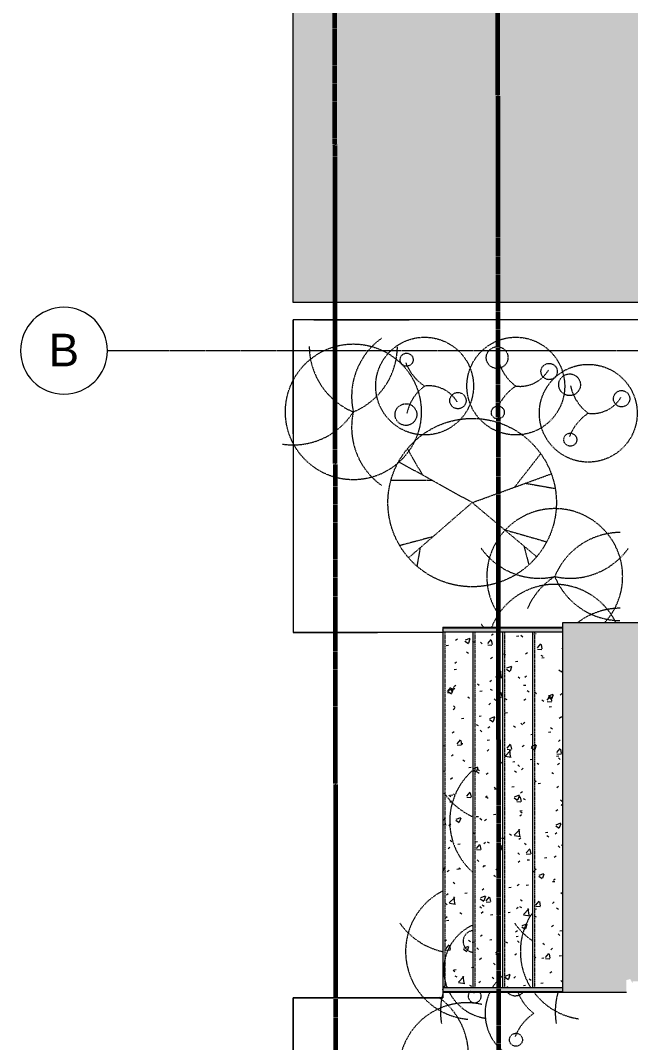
# Model space of a CAD drawing. Header units: inches. Extents: x -4105 to -1989, y 10980 to 12341.
# Drawn here: x -4104.6 to -3880, y 11280.5 to 11656.8 of the extents above; entities that cross this region are included whole.
import ezdxf

# ---------------------------------------------------------------- set-up
doc = ezdxf.new("R2010")
doc.units = ezdxf.units.IN
doc.header["$MEASUREMENT"] = 0
for name, pattern in [('Dash', [0.25, 0.125, -0.125]), ('Double Dash 3_8_', [1, 0.375, -0.125, 0.125, -0.125, 0.125, -0.125]), ('Grid Line 1_2_', [0.875, 0.5, -0.125, 0.125, -0.125]), ('Overhead 1_16_', [0.101562, 0.0625, -0.039062])]:
    doc.linetypes.add(name, pattern=pattern)
for name, color, linetype, lineweight in [('0-1', 7, 'Continuous', 5), ('0-2', 250, 'Continuous', 18), ('0-3', 7, 'Continuous', 9), ('0-4', 130, 'Double Dash 3_8_', 60), ('0-5', 155, 'Continuous', 5), ('A-DETL-GENF-HDLN-1', 253, 'Dash', 9), ('A-FLOR-1', 9, 'Continuous', 5), ('A-FLOR-2', 250, 'Continuous', 18), ('A-FLOR-HRAL-1', 7, 'Continuous', 9), ('A-FLOR-HRAL-2', 27, 'Continuous', 9), ('C-PROP-LINE-1', 130, 'Double Dash 3_8_', 60), ('C-TOPO', 7, 'Continuous', 9), ('S-GRID-1', 1, 'Grid Line 1_2_', 9), ('S-GRID-IDEN', 1, 'Continuous', 9), ('S-GRID-IDEN-1', 165, 'Continuous', 9), ('S-STRS-1', 7, 'Continuous', 9), ('S-STRS-2', 251, 'Continuous', 9), ('S-STRS-3', 7, 'Overhead 1_16_', 9)]:
    doc.layers.add(name, color=color, linetype=linetype, lineweight=lineweight)
doc.styles.add('Arial', font='arial.ttf', dxfattribs={"height": 12})
pattern_1 = [(50, (0, 0), (18.362056, -1.606828), [1.92, -21.12]), (355, (0, 0), (-3.552257, 19.255874), [1.536, -16.896]), (100.451, (1.53, -0.134), (14.81021, 17.649286), [1.632, -17.949]), (46.184, (0, 5.12), (27.32125, -4.237615), [2.88, -31.68]), (96.636, (2.277, 4.767), (23.927535, 24.937167), [2.448, -26.924]), (351.184, (0, 5.12), (23.927645, 24.937426), [2.304, -25.344]), (21, (2.56, 3.84), (15.28081, -10.307465), [1.92, -21.12]), (326, (2.56, 3.84), (6.22856, 18.563735), [1.536, -16.896]), (71.451, (3.833, 2.981), (21.509846, 8.25628), [1.632, -17.949]), (37.5, (0, 0), (0.3110953, 8.5225365), [0.845, -15.846, 0.845, -16.307, -16.96]), (37.5, (0, 0), (0.3110953, 8.5225365), [-33.843, 0.845, -16.115]), (7.5, (0, 0), (6.7346365, 10.0974314), [0.845, -8.934, 0.845, -15.462, -6.464]), (7.5, (0, 0), (6.7346365, 10.0974314), [-26.086, 0.845, -5.619]), (327.5, (-5.709, 0), (13.6661073, -0.5771864), [0.845, -5.555, 0.845, -19.123, -26.496]), (327.5, (-5.709, 0), (13.6661073, -0.5771864), [-26.368, 0.845, -25.651]), (317.5, (-8.269, 0), (14.929853, 2.562859), [0.845, -7.475, 0.845, -12.416, -18.816]), (317.5, (-8.269, 0), (14.929853, 2.562859), [-21.581, 0.845, -17.971])]

# ---------------------------------------------------------------- blocks, each defined once
blk = doc.blocks.new('fraser photina 26748 - fraser photina 26748-1276661-ENLARGED FLOOR PLAN - 1ST FLOOR PLAN - EAST')
at = {"layer": 'A-DETL-GENF-HDLN-1'}
for p, q in [((-12.58, 14.47), (-15.84, 26.65)), ((0, 0), (15.03, 27.11)), ((8.17, 14.74), (8.17, 29.9)), ((0, 0), (-20.34, 23.4)), ((10.08, 18.19), (19.84, 23.82)), ((-16.64, 19.14), (-23.4, 20.34)), ((0, 0), (-19.93, -23.75)), ((0, 0), (10.6, -29.13)), ((-9.96, -11.87), (-14.43, -27.44)), ((5.68, -15.61), (18, -25.24)), ((-15.96, -19.02), (-22.91, -20.88)), ((7.13, -19.6), (5.2, -30.56))]:
    blk.add_line(p, q, dxfattribs=at)
blk.add_circle((0, 0), 31, dxfattribs=at)
blk = doc.blocks.new('hydrangea 26752 - hydrangea 26752-1276662-ENLARGED FLOOR PLAN - 1ST FLOOR PLAN - EAST')
at = {"layer": 'A-DETL-GENF-HDLN-1'}
for centre, radius in [((0, 0), 18), ((-10.49, 6.87), 4), ((9.72, 6.62), 2.39), ((-5.36, -12.26), 3)]:
    blk.add_circle(centre, radius, dxfattribs=at)
for centre, radius, start, end in [((-13.57, -9.88), 16.78, 36.0514, 77.9486), ((15.36, -10.23), 18.46, 111.6663, 146.3337), ((-12.13, -1.52), 12.23, 300.9755, 7.1395)]:
    blk.add_arc(centre, radius, start, end, dxfattribs=at)
blk = doc.blocks.new('fountain grass 26747 - fountain grass 26747-V61-ENLARGED FLOOR PLAN - 1ST FLOOR PLAN - EAST')
at = {"layer": 'A-DETL-GENF-HDLN-1'}
blk.add_circle((0, 0), 25, dxfattribs=at)
for centre, start, end in [((-25.61, 5.7), 347.4534, 54.5466), ((22.14, -14.08), 81.4325, 147.5466), ((10.02, -24.25), 112.4534, 179.5466), ((-25.61, -5.7), 305.4534, 12.5466), ((-10.02, -24.25), 0.4534, 67.5466)]:
    blk.add_arc(centre, 26.24, start, end, dxfattribs=at)
blk = doc.blocks.new('hydrangea 26752 - hydrangea 26752-1289253-ENLARGED FLOOR PLAN - 1ST FLOOR PLAN - EAST')
at = {"layer": 'A-DETL-GENF-HDLN-1'}
for centre, radius in [((0, 0), 18), ((-5.36, 12.26), 3), ((-10.49, -6.87), 4), ((9.72, -6.62), 2.39)]:
    blk.add_circle(centre, radius, dxfattribs=at)
for centre, radius, start, end in [((-12.13, 1.52), 12.23, 352.8605, 59.0245), ((-13.57, 9.88), 16.78, 282.0514, 323.9486), ((15.36, 10.23), 18.46, 213.6663, 248.3337)]:
    blk.add_arc(centre, radius, start, end, dxfattribs=at)
blk = doc.blocks.new('fountain grass 26747 - fountain grass 26747-V108-ENLARGED FLOOR PLAN - 1ST FLOOR PLAN - EAST')
at = {"layer": 'A-DETL-GENF-HDLN-1'}
for centre, radius, start, end in [((-25.61, 5.7), 26.24, 347.4534, 54.5466), ((0, 0), 25, 46.9244, 306.1112), ((10.02, 24.25), 26.24, 180.4534, 247.5466), ((-10.02, 24.25), 26.24, 292.4534, 359.5466), ((-25.61, -5.7), 26.24, 305.4534, 12.5466), ((22.14, 14.08), 26.24, 212.4534, 246.8543)]:
    blk.add_arc(centre, radius, start, end, dxfattribs=at)
blk = doc.blocks.new('fountain grass 26747 - fountain grass 26747-V109-ENLARGED FLOOR PLAN - 1ST FLOOR PLAN - EAST')
at = {"layer": 'A-DETL-GENF-HDLN-1'}
for centre, radius, start, end in [((10.02, 24.25), 26.24, 180.4534, 217.2325), ((0, 0), 25, 115.7261, 248.3371), ((-25.61, -5.7), 26.24, 305.4534, 308.7903)]:
    blk.add_arc(centre, radius, start, end, dxfattribs=at)
blk = doc.blocks.new('fountain grass 26747 - fountain grass 26747-V110-ENLARGED FLOOR PLAN - 1ST FLOOR PLAN - EAST')
at = {"layer": 'A-DETL-GENF-HDLN-1'}
for centre, radius, start, end in [((0, 0), 25, 221.3704, 318.4763), ((-25.61, -5.7), 26.24, 305.4534, 335.579)]:
    blk.add_arc(centre, radius, start, end, dxfattribs=at)
blk = doc.blocks.new('hydrangea 26752 - hydrangea 26752-V126-ENLARGED FLOOR PLAN - 1ST FLOOR PLAN - EAST')
at = {"layer": 'A-DETL-GENF-HDLN-1'}
for centre, radius, start, end in [((0, 0), 18, 296.3165, 352.6031), ((0, 0), 18, 204.159, 291.1888), ((-10.49, -6.87), 4, 186.8488, 337), ((-10.49, -6.87), 4, 337, 353.1537), ((9.72, -6.62), 2.39, 221.4541, 19), ((9.72, -6.62), 2.39, 19, 128.9565), ((15.36, 10.23), 18.46, 247.2262, 248.3337)]:
    blk.add_arc(centre, radius, start, end, dxfattribs=at)
blk = doc.blocks.new('hydrangea 26752 - hydrangea 26752-V127-ENLARGED FLOOR PLAN - 1ST FLOOR PLAN - EAST')
at = {"layer": 'A-DETL-GENF-HDLN-1'}
blk.add_circle((9.72, -6.62), 2.39, dxfattribs=at)
for centre, radius, start, end in [((-13.57, 9.88), 16.78, 290.2307, 323.9486), ((15.36, 10.23), 18.46, 213.6663, 248.3337), ((0, 0), 18, 243.5294, 347.2752), ((-10.49, -6.87), 4, 337, 46.9422), ((-10.49, -6.87), 4, 312.9371, 337), ((0, 0), 18, 219.9282, 237.8813)]:
    blk.add_arc(centre, radius, start, end, dxfattribs=at)
blk = doc.blocks.new('fountain grass 26747 - fountain grass 26747-V128-ENLARGED FLOOR PLAN - 1ST FLOOR PLAN - EAST')
at = {"layer": 'A-DETL-GENF-HDLN-1'}
for centre, radius, start, end in [((0, 0), 25, 306.8761, 351.8866), ((22.14, 14.08), 26.24, 254.1214, 279.5466), ((0, 0), 25, 235.4315, 302.0013), ((-25.61, -5.7), 26.24, 305.4534, 325.5133)]:
    blk.add_arc(centre, radius, start, end, dxfattribs=at)
blk = doc.blocks.new('fountain grass 26747 - fountain grass 26747-V129-ENLARGED FLOOR PLAN - 1ST FLOOR PLAN - EAST')
at = {"layer": 'A-DETL-GENF-HDLN-1'}
for centre, radius, start, end in [((0, 0), 25, 206.9434, 355.0633), ((22.14, 14.08), 26.24, 254.1214, 279.5466), ((-25.61, -5.7), 26.24, 305.4534, 347.6924)]:
    blk.add_arc(centre, radius, start, end, dxfattribs=at)
blk = doc.blocks.new('fountain grass 26747 - fountain grass 26747-V187-ENLARGED FLOOR PLAN - 1ST FLOOR PLAN - EAST')
at = {"layer": 'A-DETL-GENF-HDLN-1'}
for centre, radius, start, end in [((-25.61, 5.7), 26.24, 347.4534, 54.5466), ((0, 0), 25, 77.2836, 262.602), ((10.02, -24.25), 26.24, 112.4534, 179.5466), ((-25.61, -5.7), 26.24, 305.4534, 325.8485)]:
    blk.add_arc(centre, radius, start, end, dxfattribs=at)
blk = doc.blocks.new('CTR  - Topography_rvt-1-ENLARGED FLOOR PLAN - 1ST FLOOR PLAN - EAST')
at = {"layer": 'C-TOPO'}
for p, q in [((-4004.25, 11571.67), (-4004.25, 11748.18)), ((-4004.25, 11552.9), (-4004.25, 11571.67)), ((-3998.55, 11552.9), (-4004.25, 11552.9)), ((-3991.66, 11552.9), (-3998.55, 11552.9)), ((-3965.48, 11552.9), (-3991.66, 11552.9)), ((-3957.99, 11552.9), (-3965.48, 11552.9)), ((-3911.85, 11552.9), (-3957.99, 11552.9)), ((-3899.64, 11552.9), (-3911.85, 11552.9)), ((-3855.51, 11552.9), (-3899.64, 11552.9)), ((-4004.23, 11522.73), (-4004.23, 11546.59)), ((-3996.64, 11546.59), (-4004.23, 11546.59)), ((-3996.64, 11546.59), (-4004.23, 11546.59)), ((-4004.23, 11546.59), (-4004.23, 11522.73)), ((-3996.64, 11546.59), (-3969.35, 11546.59)), ((-3969.35, 11546.59), (-3996.64, 11546.59)), ((-3969.35, 11546.59), (-3961.54, 11546.59)), ((-3961.54, 11546.59), (-3969.35, 11546.59)), ((-3913.45, 11546.59), (-3961.54, 11546.59)), ((-3913.45, 11546.59), (-3961.54, 11546.59)), ((-3858.53, 11546.59), (-3913.45, 11546.59)), ((-3858.53, 11546.59), (-3913.45, 11546.59)), ((-4004.23, 11522.73), (-4004.23, 11504.65)), ((-4004.23, 11504.65), (-4004.23, 11522.73)), ((-4004.23, 11504.65), (-4004.23, 11431.39)), ((-4004.23, 11504.65), (-4004.23, 11431.39)), ((-3973.21, 11431.39), (-4004.23, 11431.39)), ((-4004.23, 11431.39), (-3973.21, 11431.39)), ((-3949.12, 11431.39), (-3973.21, 11431.39)), ((-3949.12, 11431.39), (-3973.21, 11431.39)), ((-3949.12, 11299.01), (-3949.12, 11296.99)), ((-3949.12, 11299.01), (-3949.12, 11296.99)), ((-3965.4, 11296.99), (-4004.23, 11296.99)), ((-4004.23, 11242.03), (-4004.23, 11296.99)), ((-4004.23, 11296.99), (-3965.4, 11296.99)), ((-4004.23, 11296.99), (-4004.23, 11242.03)), ((-3949.12, 11296.99), (-3965.4, 11296.99)), ((-3965.4, 11296.99), (-3949.12, 11296.99))]:
    blk.add_line(p, q, dxfattribs=at)
at = {"layer": '0-3'}
for name, p, rotation in [('fountain grass 26747 - fountain grass 26747-V61-ENLARGED FLOOR PLAN - 1ST FLOOR PLAN - EAST', (-3982.06, 11512.67), 180), ('hydrangea 26752 - hydrangea 26752-1276662-ENLARGED FLOOR PLAN - 1ST FLOOR PLAN - EAST', (-3955.83, 11522.17), 89.99999999999982), ('hydrangea 26752 - hydrangea 26752-1289253-ENLARGED FLOOR PLAN - 1ST FLOOR PLAN - EAST', (-3922.27, 11522.17), 270), ('hydrangea 26752 - hydrangea 26752-1289253-ENLARGED FLOOR PLAN - 1ST FLOOR PLAN - EAST', (-3895.6, 11512.17), 270), ('fraser photina 26748 - fraser photina 26748-1276661-ENLARGED FLOOR PLAN - 1ST FLOOR PLAN - EAST', (-3938.33, 11479.27), 89.99999999999982), ('fountain grass 26747 - fountain grass 26747-V108-ENLARGED FLOOR PLAN - 1ST FLOOR PLAN - EAST', (-3907.94, 11452.05), 270), ('fountain grass 26747 - fountain grass 26747-V109-ENLARGED FLOOR PLAN - 1ST FLOOR PLAN - EAST', (-3907.94, 11424.17), 270), ('fountain grass 26747 - fountain grass 26747-V110-ENLARGED FLOOR PLAN - 1ST FLOOR PLAN - EAST', (-3921.6, 11361.93), 270), ('fountain grass 26747 - fountain grass 26747-V129-ENLARGED FLOOR PLAN - 1ST FLOOR PLAN - EAST', (-3937.83, 11313.98), 270), ('fountain grass 26747 - fountain grass 26747-V128-ENLARGED FLOOR PLAN - 1ST FLOOR PLAN - EAST', (-3895.6, 11313.98), 270), ('hydrangea 26752 - hydrangea 26752-V126-ENLARGED FLOOR PLAN - 1ST FLOOR PLAN - EAST', (-3930.78, 11307.24), 270), ('hydrangea 26752 - hydrangea 26752-V127-ENLARGED FLOOR PLAN - 1ST FLOOR PLAN - EAST', (-3915.6, 11291.23), 270)]:
    blk.add_blockref(name, p, dxfattribs=dict(at, rotation=rotation))
blk.add_blockref('fountain grass 26747 - fountain grass 26747-V187-ENLARGED FLOOR PLAN - 1ST FLOOR PLAN - EAST', (-3940.32, 11270.13), dxfattribs=at)
blk = doc.blocks.new('Top Rail Type - Top Rail_Internal_-1935829-ENLARGED FLOOR PLAN - 1ST FLOOR PLAN - EAST')
at = {"layer": 'A-FLOR-HRAL-2'}
blk.add_hatch(color=256, dxfattribs=at).paths.add_polyline_path([(-3927.12, 11299.93), (-3905.12, 11299.93), (-3905.12, 11300.09), (-3949.12, 11300.09), (-3949.12, 11299.93), (-3930.99, 11299.93)], flags=0)
at = {"layer": 'A-FLOR-HRAL-1', "flags": 128}
for points in [[(-3949.12, 11299.93), (-3949.12, 11300.01), (-3949.12, 11300.1)], [(-3905.12, 11300.1), (-3905.12, 11300.01), (-3905.12, 11299.93)]]:
    blk.add_lwpolyline(points, dxfattribs=at)
blk = doc.blocks.new('Top Rail Type - Top Rail_Internal_-V219-ENLARGED FLOOR PLAN - 1ST FLOOR PLAN - EAST')
at = {"layer": 'A-FLOR-HRAL-2'}
h = blk.add_hatch(color=256, dxfattribs=at)
h.paths.add_polyline_path([(-3905.12, 11299.26), (-3905.12, 11299.93), (-3949.12, 11299.93), (-3949.12, 11299.26), (-3908.11, 11299.26)], flags=0)
h.paths.add_polyline_path([(-3949.12, 11300.09), (-3905.12, 11300.09), (-3905.12, 11300.76), (-3949.12, 11300.76)], flags=0)
at = {"layer": 'A-FLOR-HRAL-1'}
for p, q in [((-3949.12, 11300.76), (-3949.12, 11299.26)), ((-3949.12, 11300.76), (-3905.12, 11300.76)), ((-3905.12, 11300.76), (-3905.12, 11299.26)), ((-3949.12, 11299.26), (-3905.12, 11299.26))]:
    blk.add_line(p, q, dxfattribs=at)
blk = doc.blocks.new('Top Rail Type - Top Rail_Internal_-1935840-ENLARGED FLOOR PLAN - 1ST FLOOR PLAN - EAST')
at = {"layer": 'A-FLOR-HRAL-2'}
blk.add_hatch(color=256, dxfattribs=at).paths.add_polyline_path([(-3927.12, 11432.31), (-3905.12, 11432.31), (-3905.12, 11432.47), (-3949.12, 11432.47), (-3949.12, 11432.31), (-3930.99, 11432.31)], flags=0)
at = {"layer": 'A-FLOR-HRAL-1', "flags": 128}
for points in [[(-3949.12, 11432.31), (-3949.12, 11432.39), (-3949.12, 11432.47)], [(-3905.12, 11432.47), (-3905.12, 11432.39), (-3905.12, 11432.31)]]:
    blk.add_lwpolyline(points, dxfattribs=at)
blk = doc.blocks.new('Top Rail Type - Top Rail_Internal_-V220-ENLARGED FLOOR PLAN - 1ST FLOOR PLAN - EAST')
at = {"layer": 'A-FLOR-HRAL-2'}
h = blk.add_hatch(color=256, dxfattribs=at)
h.paths.add_polyline_path([(-3938.12, 11431.64), (-3905.12, 11431.64), (-3905.12, 11432.31), (-3949.12, 11432.31), (-3949.12, 11431.64), (-3948.24, 11431.64)], flags=0)
h.paths.add_polyline_path([(-3906, 11432.47), (-3905.12, 11432.47), (-3905.12, 11433.14), (-3949.12, 11433.14), (-3949.12, 11432.47), (-3908.11, 11432.47)], flags=0)
at = {"layer": 'A-FLOR-HRAL-1'}
for p, q in [((-3949.12, 11433.14), (-3949.12, 11431.64)), ((-3949.12, 11433.14), (-3905.12, 11433.14)), ((-3905.12, 11433.14), (-3905.12, 11431.64)), ((-3949.12, 11431.64), (-3905.12, 11431.64))]:
    blk.add_line(p, q, dxfattribs=at)
blk = doc.blocks.new('Family - ___-1878357-ENLARGED FLOOR PLAN - 1ST FLOOR PLAN - EAST')
at = {"layer": 'C-PROP-LINE-1'}
for p, q in [((-3989.59, 12244.26), (-3988.34, 11044.23)), ((-3929.52, 12184.69), (-3928.34, 11044.23))]:
    blk.add_line(p, q, dxfattribs=at)
blk = doc.blocks.new('Grid - Grid Head - Circle-50561-ENLARGED FLOOR PLAN - 1ST FLOOR PLAN - EAST')
at = {"layer": 'S-GRID-IDEN-1'}
for start, end in [(360, 180), (180, 360)]:
    blk.add_arc((0, 0), 0.25, start, end, dxfattribs=at)
blk = doc.blocks.new('CTR - 1st Phase - Shell_rvt-1-ENLARGED FLOOR PLAN - 1ST FLOOR PLAN - EAST')
at = {"layer": 'A-FLOR-1'}
blk.add_hatch(color=256, dxfattribs=at).paths.add_polyline_path([(-3998.55, 11552.9), (-3831.32, 11552.9), (-3831.32, 11567.79), (-3826.51, 11567.79), (-3826.51, 11759.79), (-3830.82, 11759.79), (-3830.82, 11786.99), (-3828.95, 11786.99), (-3828.95, 11788.99), (-3827.01, 11788.99), (-3827.01, 11789.61), (-3826.51, 11789.61), (-3826.51, 11824.36), (-3827.01, 11824.36), (-3827.01, 11824.99), (-3828.95, 11824.99), (-3828.95, 11826.99), (-3830.82, 11826.99), (-3830.82, 11830.99), (-4004.25, 11830.99), (-4004.23, 11552.9)], flags=0)
h = blk.add_hatch(color=256, dxfattribs=at)
h.paths.add_polyline_path([(-3905.12, 11298.99), (-3881.57, 11299.01), (-3881.57, 11303.46), (-3880.19, 11303.85), (-3879.22, 11302.24), (-3879.22, 11302.99), (-3871.22, 11302.99), (-3871.22, 11299.01), (-3831.14, 11299.01), (-3831.14, 11399.98), (-3830.82, 11399.98), (-3830.82, 11434.99), (-3905.12, 11434.99), (-3905.12, 11299.01)], flags=0)
h.paths.add_polyline_path([(-3819.32, 11426.99), (-3819.32, 11429.08), (-3822.2, 11429.08), (-3822.2, 11426.99), (-3819.67, 11426.99)], flags=0)
at = {"layer": 'S-STRS-2'}
h = blk.add_hatch(dxfattribs=at)
h.set_pattern_fill('FP_12', color=256, style=0, pattern_type=2)
h.set_pattern_definition(pattern_1)
h.paths.add_polyline_path([(-3938.12, 11299.01), (-3938.12, 11299.26), (-3949.12, 11299.26), (-3949.12, 11299.01)], flags=0)
h.paths.add_polyline_path([(-3949.12, 11300.76), (-3938.12, 11300.76), (-3938.12, 11431.64), (-3949.12, 11431.64), (-3949.12, 11344.24)], flags=0)
h.paths.add_polyline_path([(-3938.12, 11433.14), (-3938.12, 11433.39), (-3949.12, 11433.39), (-3949.12, 11433.14), (-3942.94, 11433.14)], flags=0)
h = blk.add_hatch(dxfattribs=at)
h.set_pattern_fill('FP_12', color=256, style=0, pattern_type=2)
h.set_pattern_definition(pattern_1)
h.paths.add_polyline_path([(-3938.12, 11299.01), (-3927.12, 11299.01), (-3927.12, 11299.26), (-3938.12, 11299.26)], flags=0)
h.paths.add_polyline_path([(-3927.12, 11300.76), (-3927.12, 11431.64), (-3938.12, 11431.64), (-3938.12, 11300.76)], flags=0)
h.paths.add_polyline_path([(-3938.12, 11433.14), (-3927.12, 11433.14), (-3927.12, 11433.39), (-3938.12, 11433.39)], flags=0)
h = blk.add_hatch(dxfattribs=at)
h.set_pattern_fill('FP_12', color=256, style=0, pattern_type=2)
h.set_pattern_definition(pattern_1)
h.paths.add_polyline_path([(-3927.12, 11299.01), (-3916.12, 11299.01), (-3916.12, 11299.26), (-3927.12, 11299.26)], flags=0)
h.paths.add_polyline_path([(-3927.12, 11300.76), (-3916.12, 11300.76), (-3916.12, 11431.64), (-3927.12, 11431.64), (-3927.12, 11344.24)], flags=0)
h.paths.add_polyline_path([(-3927.12, 11433.14), (-3916.12, 11433.14), (-3916.12, 11433.39), (-3927.12, 11433.39)], flags=0)
h = blk.add_hatch(dxfattribs=at)
h.set_pattern_fill('FP_12', color=256, style=0, pattern_type=2)
h.set_pattern_definition(pattern_1)
h.paths.add_polyline_path([(-3916.12, 11299.01), (-3905.12, 11299.01), (-3905.12, 11299.26), (-3916.12, 11299.26)], flags=0)
h.paths.add_polyline_path([(-3916.12, 11300.76), (-3905.12, 11300.76), (-3905.12, 11431.64), (-3916.12, 11431.64), (-3916.12, 11344.24)], flags=0)
h.paths.add_polyline_path([(-3916.12, 11433.14), (-3905.12, 11433.14), (-3905.12, 11433.39), (-3916.12, 11433.39)], flags=0)
at = {"layer": 'A-FLOR-2'}
for p, q in [((-3831.32, 11434.99), (-3905.12, 11434.99)), ((-3905.12, 11434.99), (-3905.12, 11433.14)), ((-3905.12, 11431.64), (-3905.12, 11300.76)), ((-3905.12, 11299.26), (-3905.12, 11298.99)), ((-3905.12, 11298.99), (-3881.57, 11298.99))]:
    blk.add_line(p, q, dxfattribs=at)
at = {"layer": 'S-GRID-1'}
blk.add_line((-1989.4, 11535.19), (-4072.56, 11535.19), dxfattribs=at)
at = {"layer": 'S-STRS-1'}
for p, q in [((-3949.12, 11433.39), (-3949.12, 11433.14)), ((-3949.12, 11433.39), (-3938.12, 11433.39)), ((-3938.12, 11433.39), (-3927.12, 11433.39)), ((-3938.12, 11433.39), (-3938.12, 11433.14)), ((-3927.12, 11433.39), (-3916.12, 11433.39)), ((-3927.12, 11433.39), (-3927.12, 11433.14)), ((-3916.12, 11433.39), (-3905.12, 11433.39)), ((-3916.12, 11433.39), (-3916.12, 11433.14)), ((-3905.12, 11433.39), (-3905.12, 11433.14)), ((-3949.12, 11431.64), (-3949.12, 11300.76)), ((-3938.12, 11431.64), (-3938.12, 11300.76)), ((-3927.12, 11431.64), (-3927.12, 11300.76)), ((-3916.12, 11431.64), (-3916.12, 11300.76)), ((-3905.12, 11431.64), (-3905.12, 11300.76)), ((-3949.12, 11299.26), (-3949.12, 11299.01)), ((-3949.12, 11299.01), (-3938.12, 11299.01)), ((-3938.12, 11299.26), (-3938.12, 11299.01)), ((-3938.12, 11299.01), (-3927.12, 11299.01)), ((-3927.12, 11299.26), (-3927.12, 11299.01)), ((-3927.12, 11299.01), (-3916.12, 11299.01)), ((-3916.12, 11299.26), (-3916.12, 11299.01)), ((-3916.12, 11299.01), (-3905.12, 11299.01)), ((-3905.12, 11299.26), (-3905.12, 11299.01))]:
    blk.add_line(p, q, dxfattribs=at)
at = {"layer": 'S-STRS-3'}
for p, q in [((-3948.37, 11433.39), (-3948.37, 11433.14)), ((-3937.37, 11433.39), (-3937.37, 11433.14)), ((-3926.37, 11433.39), (-3926.37, 11433.14)), ((-3915.37, 11433.39), (-3915.37, 11433.14)), ((-3948.37, 11431.64), (-3948.37, 11300.76)), ((-3937.37, 11431.64), (-3937.37, 11300.76)), ((-3926.37, 11431.64), (-3926.37, 11300.76)), ((-3915.37, 11431.64), (-3915.37, 11300.76)), ((-3948.37, 11299.26), (-3948.37, 11299.01)), ((-3937.37, 11299.26), (-3937.37, 11299.01)), ((-3926.37, 11299.26), (-3926.37, 11299.01)), ((-3915.37, 11299.26), (-3915.37, 11299.01))]:
    blk.add_line(p, q, dxfattribs=at)
at = {"layer": '0-2'}
for name in ['Top Rail Type - Top Rail_Internal_-V220-ENLARGED FLOOR PLAN - 1ST FLOOR PLAN - EAST', 'Top Rail Type - Top Rail_Internal_-1935840-ENLARGED FLOOR PLAN - 1ST FLOOR PLAN - EAST', 'Top Rail Type - Top Rail_Internal_-V219-ENLARGED FLOOR PLAN - 1ST FLOOR PLAN - EAST', 'Top Rail Type - Top Rail_Internal_-1935829-ENLARGED FLOOR PLAN - 1ST FLOOR PLAN - EAST']:
    blk.add_blockref(name, (0, 0), dxfattribs=at)
at = {"layer": '0-4'}
blk.add_blockref('Family - ___-1878357-ENLARGED FLOOR PLAN - 1ST FLOOR PLAN - EAST', (0, 0), dxfattribs=at)
at = {"layer": '0-5', "xscale": 63.99999999999997, "yscale": 63.99999999999997, "zscale": 63.99999999999997, "rotation": 89.99999999999986}
blk.add_blockref('Grid - Grid Head - Circle-50561-ENLARGED FLOOR PLAN - 1ST FLOOR PLAN - EAST', (-4088.56, 11535.19), dxfattribs=at)
at = {"layer": 'S-GRID-IDEN', "insert": (-4094.17, 11541.44), "char_height": 12, "width": 13.534, "attachment_point": 1, "style": 'Arial'}
blk.add_mtext('B', dxfattribs=at)

msp = doc.modelspace()

# ---------------------------------------------------------------- block references
at = {"layer": '0-1'}
for name in ['CTR - 1st Phase - Shell_rvt-1-ENLARGED FLOOR PLAN - 1ST FLOOR PLAN - EAST', 'CTR  - Topography_rvt-1-ENLARGED FLOOR PLAN - 1ST FLOOR PLAN - EAST']:
    msp.add_blockref(name, (0, 0), dxfattribs=at)

doc.saveas('drawing.dxf')
